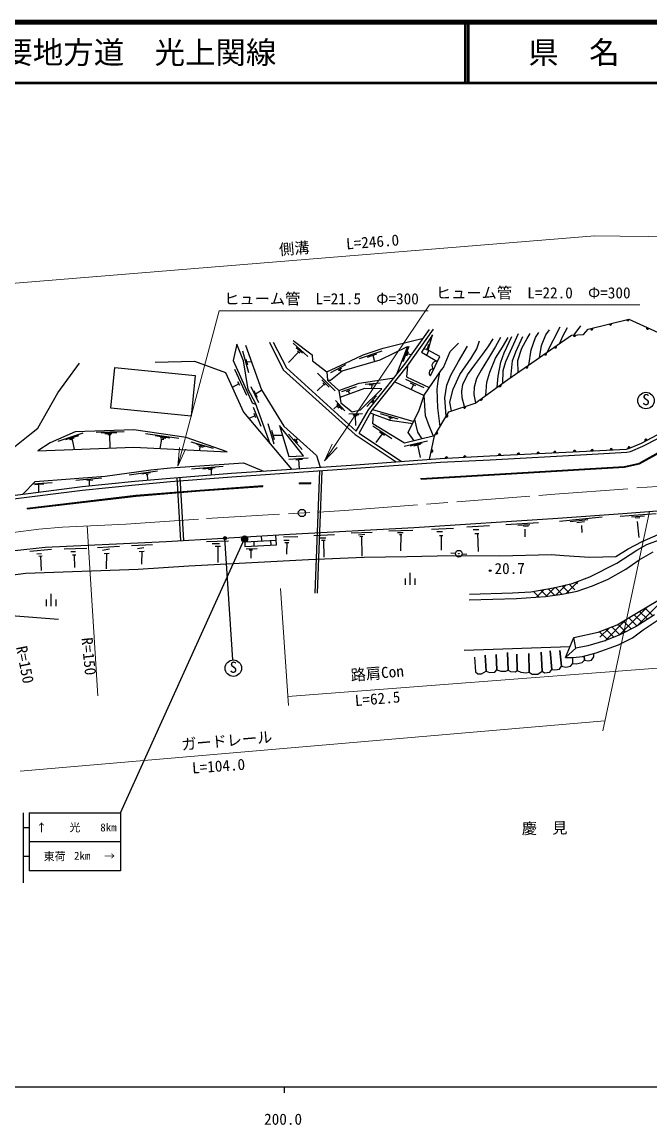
# Model space of a CAD drawing. Units: millimetres at full size, sheet at 1:1000; details may follow other scales. Extents: x -16678449 to 2543535, y -222173567 to 1714376.
# Drawn here: x 224964 to 328112, y 198715 to 380000 of the extents above; entities that cross this region are included whole.
import ezdxf
from ezdxf.enums import TextEntityAlignment as Align

# ---------------------------------------------------------------- set-up
doc = ezdxf.new("R2010")
doc.units = ezdxf.units.MM
doc.header["$LTSCALE"] = 1000
doc.linetypes.add('CHAIN', pattern=[18.5, 12, -1.5, 3.5, -1.5])
for name, color, linetype, lineweight in [('M-BGD', 7, 'Continuous', 25), ('M-BGD-EXST', 7, 'Continuous', 25), ('M-BMK', 2, 'CHAIN', 13), ('M-BMK-SRVR', 3, 'Continuous', 25), ('M-STR-HTXT', 7, 'Continuous', 13), ('M-STR-STRC', 7, 'Continuous', 25), ('M-TTL', 2, 'Continuous', 140), ('M-TTL-BAND', 7, 'Continuous', 25), ('M-TTL-LINE', 7, 'Continuous', 50)]:
    doc.layers.add(name, color=color, linetype=linetype, lineweight=lineweight)
doc.layers.add('M-BMK-HTXT', color=7, linetype='Continuous')
doc.layers.add('M-TTL-TXT', color=7, linetype='Continuous')
doc.styles.add('ＭＳ ゴシック', font='')
doc.styles.get('ＭＳ ゴシック').set_extended_font_data('MS Gothic')

# ---------------------------------------------------------------- blocks, each defined once
blk = doc.blocks.new('open_arrow')
at = {"color": 0, "linetype": 'Continuous', "lineweight": -2}
blk.add_lwpolyline([(7.5, 1.25), (0, 0), (7.5, -1.25)], dxfattribs=at)

msp = doc.modelspace()

# ---------------------------------------------------------------- hatches: boundary and pattern name
at = {"layer": 'M-BGD'}
for points in [[(321418, 330379, 0.4608), (321670, 330200, 0.4608), (321808, 330477)], [(324266, 331093, 0.4608), (324518, 330913, 0.4608), (324655, 331190)], [(315529, 328561, 0.4608), (315741, 328336, 0.4608), (315930, 328581)], [(318345, 329609, 0.4608), (318597, 329430, 0.4608), (318734, 329707)], [(327569, 329835, 0.4608), (327652, 329537, 0.4608), (327933, 329665)], [(312402, 326554, 0.4608), (312701, 326478, 0.4608), (312730, 326785)], [(310763, 325402, 0.4608), (311063, 325325, 0.4608), (311092, 325633)], [(307683, 323266, 0.4608), (307982, 323186, 0.4608), (308014, 323493)], [(303288, 320190, 0.4608), (303589, 320118, 0.4608), (303613, 320426)], [(300208, 317951, 0.4608), (300509, 317879, 0.4608), (300533, 318187)], [(294588, 315120, 0.4608), (294893, 315173, 0.4608), (294793, 315465)], [(297449, 316721, 0.4608), (297713, 316561, 0.4608), (297830, 316847)], [(292925, 312313, 0.4608), (293230, 312366, 0.4608), (293130, 312658)], [(324878, 310019, 0.4608), (324606, 310166, 0.4608), (324503, 309874)], [(327658, 311297, 0.4608), (327371, 311412, 0.4608), (327302, 311111)], [(292168, 309336, 0.4608), (292439, 309484, 0.4608), (292250, 309729)], [(294882, 308304, 0.4608), (294669, 308527, 0.4608), (294481, 308282)], [(297908, 308469, 0.4608), (297695, 308693, 0.4608), (297507, 308447)], [(303615, 308769, 0.4608), (303403, 308994, 0.4608), (303214, 308750)], [(306716, 308918, 0.4608), (306504, 309143, 0.4608), (306315, 308899)], [(309963, 309074, 0.4608), (309751, 309299, 0.4608), (309562, 309055)], [(312699, 309206, 0.4608), (312487, 309431, 0.4608), (312298, 309187)], [(315948, 309362, 0.4608), (315736, 309587, 0.4608), (315546, 309343)], [(318820, 309504, 0.4608), (318608, 309728, 0.4608), (318419, 309483)], [(321954, 309664, 0.4608), (321741, 309889, 0.4608), (321553, 309644)], [(296764, 292611, 0.41421), (296717, 292663, 0.41421)]]:
    msp.add_hatch(color=256, dxfattribs=at).paths.add_polyline_path(points)
at = {"layer": 'M-BGD-EXST'}
msp.add_hatch(color=256, dxfattribs=at).paths.add_polyline_path([(258535, 295164, 0.41421), (258285, 295414, 0.41421), (258035, 295164, 1)])
at = {"layer": 'M-STR-STRC'}
msp.add_hatch(color=256, dxfattribs=at).paths.add_polyline_path([(261019, 295036, 1), (262019, 295036, 0.41421), (261519, 295536, 0.41421)])

# ---------------------------------------------------------------- linework, layer by layer
at = {"layer": 'M-BGD'}
for p, q in [((315691, 328569), (316771, 330048)), ((311222, 325725), (313363, 329930)), ((269509, 327207), (271925, 325044)), ((269971, 326528), (271011, 325606)), ((287560, 324218), (288549, 326710)), ((291514, 326044), (291808, 327035)), ((261151, 325978), (262167, 322404)), ((261734, 324608), (261978, 323655)), ((270415, 325774), (268721, 324038)), ((270214, 325933), (270617, 325614)), ((280415, 324709), (284124, 325947)), ((281729, 324928), (283255, 325486)), ((282587, 325242), (282889, 324209)), ((288178, 325141), (288425, 325845)), ((288302, 325493), (288966, 325308)), ((290868, 326227), (291478, 326294)), ((291487, 325225), (291806, 325994)), ((259855, 322949), (261812, 318654)), ((261856, 324132), (262602, 324226)), ((275706, 322404), (278146, 323710)), ((276869, 322782), (277451, 323121)), ((277043, 322721), (277300, 322895)), ((277172, 322808), (277391, 322527)), ((260376, 320939), (260660, 320297)), ((273480, 322314), (276395, 319360)), ((274218, 321168), (275422, 319999)), ((287981, 321318), (290979, 319924)), ((260551, 320545), (259501, 319946)), ((262520, 320120), (263794, 317470)), ((263046, 319435), (263563, 318369)), ((263304, 318902), (264297, 319516)), ((274572, 320485), (273429, 319367)), ((274368, 320679), (274776, 320291)), ((277479, 319266), (279904, 320086)), ((278254, 319293), (278853, 319496)), ((278554, 319395), (278744, 318869)), ((281354, 320500), (283779, 320703)), ((281990, 320362), (282811, 320435)), ((282401, 320399), (282380, 319736)), ((286209, 320869), (291006, 318622)), ((288703, 320682), (289584, 320266)), ((289265, 320417), (288889, 319614)), ((276457, 317773), (278015, 316121)), ((281586, 316812), (283202, 318571)), ((282399, 317425), (282787, 317849)), ((282593, 317637), (282829, 317447)), ((264228, 313512), (262982, 316647)), ((263393, 314924), (263070, 315643)), ((276692, 316886), (276205, 316407)), ((276600, 316978), (277022, 316556)), ((276654, 317243), (277552, 316298)), ((278648, 315627), (280898, 315655)), ((279287, 315468), (280287, 315461)), ((282548, 316301), (289301, 314362)), ((283809, 315640), (286686, 314792)), ((263232, 315283), (262209, 314857)), ((266367, 310625), (265392, 313937)), ((279417, 315329), (280012, 315325)), ((279714, 315327), (279739, 313687)), ((282565, 313645), (285685, 311562)), ((285140, 315069), (285775, 314899)), ((285480, 314978), (285339, 314588)), ((230889, 311135), (234976, 312466)), ((232180, 311403), (234307, 312033)), ((237115, 312584), (241762, 312686)), ((237950, 312474), (240541, 312529)), ((238587, 312355), (239722, 312363)), ((239076, 312182), (239564, 312182)), ((239320, 312182), (239404, 309957)), ((245235, 312363), (250701, 311584)), ((246810, 312017), (249259, 311679)), ((266439, 311347), (265969, 312863)), ((266204, 312105), (267731, 312103)), ((268734, 312274), (270981, 309730)), ((280343, 312403), (287272, 307775)), ((284124, 312336), (283069, 310867)), ((283677, 312623), (284515, 312084)), ((232787, 311364), (233519, 311647)), ((233078, 311340), (233291, 311442)), ((233185, 311391), (233527, 309734)), ((247861, 311436), (247621, 309896)), ((247653, 311726), (248590, 311623)), ((247763, 311442), (248236, 311411)), ((252696, 310984), (256359, 309960)), ((253635, 310597), (255054, 310218)), ((254008, 310311), (254696, 310139)), ((254168, 310271), (254135, 309580)), ((269645, 311516), (270223, 310839)), ((269934, 311178), (270250, 311527)), ((287740, 310297), (291549, 311152)), ((288747, 310322), (290701, 310833)), ((289300, 310322), (290399, 310624)), ((289937, 310496), (290377, 308404)), ((268807, 308176), (271966, 308366)), ((252821, 306547), (257991, 306990)), ((254647, 306545), (256697, 306775)), ((255567, 306468), (256225, 306564)), ((256032, 306536), (256033, 305571)), ((269926, 308041), (271045, 308140)), ((270383, 308082), (270484, 306596)), ((233777, 304723), (238057, 305076)), ((235601, 304682), (236578, 304781)), ((235966, 304719), (235979, 303761)), ((242582, 305599), (247204, 306239)), ((244658, 305725), (246048, 305942)), ((245335, 305653), (245660, 305698)), ((245498, 305676), (245582, 304710)), ((250401, 305122), (250969, 294762)), ((250899, 305161), (251468, 294789)), ((273804, 306241), (273035, 286152)), ((274201, 306269), (273435, 286136)), ((226711, 304072), (229934, 304302)), ((227057, 303966), (228529, 304078)), ((227681, 304013), (227689, 302732)), ((323223, 298776), (329124, 299229)), ((304423, 297427), (309812, 297717)), ((306405, 297311), (308365, 297404)), ((313243, 297965), (320262, 298690)), ((315014, 297908), (317926, 298219)), ((316107, 297767), (317360, 297908)), ((325088, 298696), (327246, 298843)), ((325741, 298483), (326460, 298537)), ((326007, 297924), (326287, 295275)), ((264360, 294733), (264312, 295530)), ((272888, 295605), (276273, 295754)), ((279017, 296033), (282466, 296173)), ((280251, 295691), (281258, 295796)), ((285198, 296383), (289158, 296494)), ((286633, 296086), (287586, 296098)), ((286992, 295764), (287339, 295764)), ((287165, 295764), (287116, 293092)), ((292221, 296643), (295835, 296828)), ((293104, 296260), (294017, 296275)), ((293550, 295583), (294078, 295594)), ((293814, 295589), (293797, 293219)), ((298035, 297005), (301737, 297249)), ((299068, 296582), (300004, 296566)), ((299361, 295923), (299988, 295940)), ((299759, 295934), (299895, 292994)), ((307319, 297158), (308152, 297178)), ((307577, 296665), (307549, 295403)), ((316852, 297249), (316899, 296119)), ((237369, 293620), (240977, 293844)), ((242967, 293974), (246380, 294114)), ((255287, 294593), (258879, 294708)), ((256197, 294294), (257422, 294271)), ((256709, 293851), (257589, 293833)), ((257149, 293842), (257107, 291188)), ((261535, 294580), (266709, 294859)), ((263025, 294661), (263062, 293872)), ((265792, 294810), (265830, 294003)), ((267886, 295362), (270292, 295446)), ((267989, 294859), (268865, 294859)), ((268119, 294449), (268772, 294440)), ((268445, 294444), (268417, 292511)), ((273923, 295213), (274893, 295241)), ((274138, 294831), (274781, 294840)), ((274460, 294836), (274529, 292054)), ((280479, 295455), (280952, 295481)), ((280715, 295468), (280787, 292189)), ((226249, 293052), (229792, 293353)), ((227372, 292605), (228148, 292632)), ((227692, 292194), (228276, 292240)), ((227984, 292217), (228084, 289876)), ((231902, 293387), (235604, 293527)), ((232984, 292987), (233730, 292968)), ((233226, 292427), (233804, 292427)), ((233515, 292427), (233571, 290321)), ((238199, 293219), (239346, 293387)), ((238432, 292660), (239253, 292707)), ((238842, 292684), (238796, 290135)), ((243909, 293471), (244981, 293648)), ((244216, 292968), (245018, 293052)), ((244617, 293010), (244561, 290880)), ((261757, 293387), (263603, 293480)), ((262288, 293228), (262838, 293237)), ((262563, 293233), (262521, 291858)), ((296165, 292646), (295416, 292691)), ((297263, 292581), (298012, 292536)), ((287949, 287479), (287949, 288524)), ((288749, 287479), (288749, 289471)), ((289549, 287479), (289549, 288524)), ((310762, 286721), (309496, 285455)), ((310178, 286620), (311205, 285593)), ((312486, 287030), (311019, 285564)), ((311385, 286828), (312427, 285785)), ((312575, 287052), (313649, 285977)), ((314349, 287479), (312698, 285828)), ((313714, 287326), (314848, 286193)), ((316397, 288113), (314395, 286111)), ((314854, 287601), (315772, 286683)), ((315930, 287939), (316214, 287655)), ((228971, 284014), (228971, 285059)), ((229771, 284014), (229771, 286007)), ((230571, 284014), (230571, 285059)), ((309022, 286362), (309902, 285482)), ((309055, 286427), (309024, 286397)), ((330416, 285161), (326009, 280754)), ((327731, 283891), (323077, 279236)), ((326415, 283111), (327698, 281828)), ((327303, 283637), (328563, 282377)), ((324284, 281857), (320680, 278254)), ((322851, 281018), (324116, 279753)), ((323743, 281541), (325048, 280235)), ((324635, 282063), (325969, 280729)), ((325527, 282585), (326834, 281278)), ((319835, 279792), (321174, 278452)), ((321446, 280434), (319908, 278895)), ((320846, 280195), (322176, 278865)), ((321857, 280598), (323177, 279278)), ((297584, 276766), (315024, 277384)), ((315940, 277063), (315622, 278819)), ((320075, 278137), (320118, 278095))]:
    msp.add_line(p, q, dxfattribs=at)
for points in [[(291910, 308110), (292721, 311968), (295073, 315938), (299405, 317367), (304774, 321270), (309450, 324479), (315235, 328547), (317210, 328642), (317985, 329519), (324655, 331190), (329466, 328952), (331204, 325616), (330932, 325080), (339534, 319096)], [(279844, 312774), (281894, 316285), (284731, 319808), (287873, 323775), (291915, 329446)], [(280343, 312403), (282306, 316000), (285122, 319496), (288273, 323474), (292564, 329494)], [(292045, 321854), (293570, 325007), (291683, 326063), (292408, 328597), (290566, 325761), (293194, 324230)], [(303581, 328143), (302753, 326669), (301610, 324748), (300369, 322807), (299635, 321416), (299248, 319981), (299181, 318794), (299458, 317405)], [(301147, 318634), (301315, 320830), (301795, 322443), (302769, 324777), (303893, 326566), (304810, 328130)], [(302996, 319977), (303166, 321799), (303621, 324100), (304166, 325617), (305432, 328302)], [(306470, 328772), (304393, 324124), (303938, 322685), (303906, 320639)], [(305249, 321596), (305535, 324333), (306082, 325776), (307241, 328320)], [(306443, 322415), (306396, 324384), (307057, 326374), (307930, 327984), (308450, 328798)], [(308201, 323621), (308626, 326098), (309314, 328177), (309835, 328982)], [(309948, 324829), (310288, 326844), (310989, 328571), (311587, 329392)], [(313311, 327194), (313778, 328389), (314581, 329791)], [(265696, 310697), (263292, 317333), (262127, 319610), (261351, 324303), (260272, 327030), (259656, 324380), (262785, 317418), (263363, 317137)], [(261651, 326878), (264283, 319538), (267956, 313598), (273334, 308743), (273949, 306833)], [(265597, 327356), (267885, 322839), (279699, 312231), (286441, 307715)], [(266205, 327382), (268380, 323150), (279844, 312774)], [(269485, 327678), (272608, 325316), (272665, 324328), (275042, 322496), (275135, 321114), (276985, 319454), (277309, 317398), (279175, 315953), (280589, 316234), (284041, 319685), (281236, 319771), (277167, 318299)], [(275042, 322496), (278903, 324328), (281014, 325279), (284306, 326383), (289081, 327603), (290900, 328022)], [(275135, 321114), (275627, 321150), (277552, 322652), (283789, 324472), (288270, 326690), (286449, 321977)], [(289386, 311181), (288401, 312540), (290201, 316184), (291029, 318690), (293852, 322827), (294174, 323229), (295268, 325844), (296658, 327236)], [(291451, 326199), (291478, 326294), (291507, 326410)], [(294638, 315204), (294400, 318241), (294742, 320319), (295427, 321977), (296652, 324205), (298144, 326743)], [(295507, 316081), (295230, 317518), (295803, 319668), (296904, 322061), (298741, 324762), (299673, 326279), (300123, 327581)], [(297672, 316795), (297273, 318243), (297206, 319340), (297397, 320422), (298158, 321991), (299360, 323666), (300672, 325432), (301646, 326756), (302382, 327944)], [(190340, 312927), (197953, 308329), (206080, 305919), (213383, 305587), (216617, 304618), (218122, 305033), (220536, 307019), (222960, 309598), (226244, 312193), (227533, 313243), (230852, 319074), (234421, 323935)], [(246803, 324119), (253275, 324256), (258384, 322394), (261365, 315864), (269208, 306509)], [(288273, 323474), (288097, 321660), (291866, 319917)], [(276985, 319454), (280319, 320666), (286099, 321536)], [(293652, 313540), (293281, 316569), (293165, 319641), (293312, 320957), (293605, 322465)], [(292552, 311928), (291817, 313612), (291267, 315275), (291006, 318622)], [(282180, 315769), (282700, 315546), (285383, 314572), (289134, 314022)], [(292721, 311968), (287782, 310803), (282595, 313967), (282700, 315546)], [(290706, 311493), (290009, 312594), (289707, 313740), (289488, 314740)], [(222595, 302082), (234822, 303643), (243474, 304527), (249292, 305033), (259386, 305838), (279029, 307180), (293652, 308236), (301793, 308681), (317687, 309446), (324266, 309783), (324740, 309966), (326705, 310798), (329314, 312164)], [(222676, 301508), (234888, 303066), (243528, 303949), (249340, 304455), (259429, 305259), (279070, 306601), (293685, 307657), (301852, 308018), (317709, 308937), (324313, 309309), (324902, 309405), (326953, 310273), (329603, 311660)], [(225063, 302397), (227094, 304461), (238594, 305344), (246112, 306373), (249328, 306731), (261352, 307571), (264646, 306197)], [(223782, 293163), (228755, 293668), (248629, 294634), (258012, 295148), (268964, 295812), (289362, 296930), (312980, 298459), (323653, 299236), (332851, 299927)], [(220849, 288784), (225585, 289388), (244021, 290069), (252347, 290594), (272017, 291657), (281182, 292024), (288149, 292132), (295639, 292303), (303431, 292262), (311919, 292489), (313983, 292289), (318218, 292029), (322532, 292150), (324515, 293391), (326811, 294619), (329444, 295743)], [(261508, 295360), (261563, 293801), (266758, 294047), (266659, 295672)], [(298445, 285939), (305556, 286162), (308530, 286337), (312290, 286983), (315336, 287717), (318259, 288807), (322665, 291040), (325957, 293186), (327620, 294098), (329966, 295020)], [(298391, 285011), (306182, 285233), (310945, 285552), (313667, 285980), (316165, 286429), (318677, 287313), (321230, 288442), (324166, 290071), (326361, 291613), (328669, 292902)], [(314252, 275529), (315622, 278819), (319601, 279699), (322717, 280940), (325647, 282655), (327959, 284026), (330074, 285299)], [(208628, 282353), (211615, 282708), (216261, 282762), (223189, 282436), (230960, 281839)], [(328842, 282554), (325824, 280637), (323265, 279314), (320722, 278265), (317884, 277464), (315940, 277063), (314252, 275529), (315524, 275537), (317058, 275701), (319253, 276336), (322943, 277611), (325236, 278757), (327004, 280104), (329812, 281987)], [(299308, 275601), (299440, 273178), (299856, 272860), (300467, 272878), (301183, 273285), (301059, 275946), (301183, 273285), (301758, 273099), (302617, 273125), (302962, 273550), (302829, 276035), (302962, 273550), (303599, 273320), (304457, 273293), (304846, 273488), (304713, 276388), (304846, 273488), (305218, 273267), (306032, 273214), (306288, 273435), (306226, 276105), (306288, 273435), (306900, 273152), (307757, 273032), (308264, 273129), (308198, 276187), (308264, 273129), (308750, 272788), (309696, 272799), (310394, 273328), (310247, 276423), (310394, 273328), (310796, 273021), (311660, 273126), (312016, 273561), (311746, 276669), (312016, 273561), (312466, 273515), (313269, 273653), (313573, 274142), (313287, 276715), (313573, 274142), (314302, 273976), (315059, 274142), (315455, 274566), (315450, 275536)], [(315455, 274566), (316005, 274525), (316975, 274718), (317339, 275091), (317293, 275769), (317339, 275091), (317966, 275010), (318511, 275108), (318897, 275661), (318893, 276232)]]:
    msp.add_lwpolyline(points, dxfattribs=at)
for points in [[(239537, 316534), (240193, 323202), (253406, 321901), (252750, 315234)], [(267266, 313664), (268771, 308606), (271217, 308700)], [(227563, 309509), (243325, 310105), (258635, 309362), (251937, 311725), (243327, 312983), (233677, 312640), (229553, 310811)]]:
    msp.add_lwpolyline(points, close=True, dxfattribs=at)
for centre, radius in [((296714, 292614), 550), ((296714, 292614), 50), ((301870, 289826), 150)]:
    msp.add_circle(centre, radius, dxfattribs=at)
for centre, radius, start, end in [((321621, 330397), 203, 185.10129, 23.02468), ((324468, 331111), 203, 185.10129, 23.02468), ((315731, 328539), 203, 173.79075, 11.71414), ((318547, 329627), 203, 185.10129, 23.02468), ((327737, 329721), 203, 146.08757, 344.01096), ((312584, 326644), 203, 206.15726, 44.08064), ((310946, 325492), 203, 206.15726, 44.08064), ((292437, 322323), 611, 78.22414, 230.16654), ((293047, 323494), 751, 78.6498, 229.74085), ((307867, 323353), 203, 205.49364, 43.41702), ((303469, 320282), 203, 207.05371, 44.97709), ((300389, 318043), 203, 207.05371, 44.97709), ((294718, 315277), 203, 230.39231, 68.31569), ((297649, 316754), 203, 189.29477, 27.21816), ((293055, 312470), 203, 230.39231, 68.31569), ((324679, 309976), 203, 12.1899, 210.11329), ((327466, 311232), 203, 18.67133, 216.59472), ((292240, 309526), 203, 249.16151, 87.0849), ((294680, 308324), 203, 354.16723, 192.09061), ((297706, 308490), 203, 354.16723, 192.09061), ((303413, 308791), 203, 353.7916, 191.71499), ((306514, 308940), 203, 353.7916, 191.71499), ((309761, 309096), 203, 353.7916, 191.71499), ((312497, 309228), 203, 353.7916, 191.71499), ((315745, 309384), 203, 353.7916, 191.71499), ((318618, 309525), 203, 353.96899, 191.89238), ((321752, 309686), 203, 353.96899, 191.89238)]:
    msp.add_arc(centre, radius, start, end, dxfattribs=at)
at = {"layer": 'M-BGD-EXST'}
msp.add_line((259593, 275146), (258285, 295164), dxfattribs=at)
for centre, radius in [((327463, 317789), 1350), ((258285, 295164), 250), ((259675, 273798), 1350)]:
    msp.add_circle(centre, radius, dxfattribs=at)
at = {"layer": 'M-BMK'}
msp.add_lwpolyline([(223523, 296114), (227735, 296640), (231595, 296971), (241994, 297493), (255249, 298385), (277959, 299709), (312491, 302371), (329344, 303682), (344099, 304681), (351264, 305318), (356909, 305637), (366398, 305836), (376784, 305719), (383204, 305370), (390072, 304798), (399894, 303628), (408883, 302068), (418128, 300071), (427426, 297687), (478448, 285219)], dxfattribs=at)
at = {"layer": 'M-BMK-SRVR'}
msp.add_circle((270941, 299300), 600, dxfattribs=at)
at = {"layer": 'M-STR-HTXT'}
for p, q in [((320355, 263510), (328035, 299566)), ((235644, 297174), (237413, 269225)), ((268733, 267678), (267428, 286865)), ((268634, 269131), (330025, 273869)), ((320707, 265161), (224666, 256883))]:
    msp.add_line(p, q, dxfattribs=at)
for points in [[(457407, 343235), (323239, 344833), (319083, 344834), (208372, 335815)], [(250565, 307016), (257320, 332554), (291672, 332554)], [(274626, 307861), (291918, 333526), (326461, 333526)]]:
    msp.add_lwpolyline(points, dxfattribs=at)
at = {"layer": 'M-STR-STRC'}
for p, q in [((290511, 304838), (290502, 304987)), ((264517, 303650), (264506, 303800)), ((270541, 304269), (272390, 304313)), ((270544, 304119), (270541, 304269)), ((270544, 304119), (272393, 304163)), ((272393, 304163), (272390, 304313)), ((225787, 300110), (225805, 299962)), ((241155, 249994), (261519, 295036)), ((225155, 249994), (225155, 238494)), ((226155, 249994), (241155, 249994)), ((226155, 249994), (226155, 240494)), ((241155, 249994), (241155, 240494)), ((225155, 247619), (226155, 247619)), ((241155, 245244), (226155, 245244)), ((225155, 242869), (226155, 242869)), ((241155, 240494), (226155, 240494))]:
    msp.add_line(p, q, dxfattribs=at)
for points in [[(290502, 304987), (323905, 306972), (326368, 307500), (334348, 311972)], [(290511, 304838), (323925, 306823), (326422, 307358), (334422, 311841)], [(225787, 300110), (243676, 302227), (254178, 303082), (264506, 303800)], [(225805, 299962), (243691, 302078), (254189, 302932), (264517, 303650)]]:
    msp.add_lwpolyline(points, dxfattribs=at)
msp.add_circle((261519, 295036), 500, dxfattribs=at)
at = {"layer": 'M-TTL'}
msp.add_line((680000, 380000), (40000, 380000), dxfattribs=at)
at = {"layer": 'M-TTL-BAND'}
for p, q in [((40000, 205000), (579000, 205000)), ((268000, 205000), (268000, 204000))]:
    msp.add_line(p, q, dxfattribs=at)
at = {"layer": 'M-TTL-LINE'}
for p, q in [((297750, 380000), (297750, 370000)), ((298250, 380000), (298250, 370000)), ((40000, 370000), (680000, 370000))]:
    msp.add_line(p, q, dxfattribs=at)

# ---------------------------------------------------------------- block references
at = {"layer": 'M-STR-HTXT', "xscale": 400, "yscale": 400}
for p, rotation in [((250565, 307016), 75.2), ((274626, 307861), 56)]:
    msp.add_blockref('open_arrow', p, dxfattribs=dict(at, rotation=rotation))

# ---------------------------------------------------------------- texts
at = {"layer": 'M-BGD', "style": 'ＭＳ ゴシック'}
msp.add_text('20.7', height=1833, rotation=0.526, dxfattribs=at).set_placement((302591, 288698), align=Align.BOTTOM_LEFT)
at = {"layer": 'M-BGD-EXST', "style": 'ＭＳ ゴシック'}
for p in [(326808, 316497), (259020, 272506)]:
    msp.add_text('S', height=1833, rotation=358.508, dxfattribs=at).set_placement(p, align=Align.BOTTOM_LEFT)
at = {"layer": 'M-BMK-HTXT', "style": 'ＭＳ ゴシック'}
msp.add_text('慶\u3000見', height=1833, rotation=1.046, dxfattribs=at).set_placement((307079, 245961), align=Align.BOTTOM_LEFT)
at = {"layer": 'M-STR-HTXT', "style": 'ＭＳ ゴシック'}
for s, rotation, p in [('L=246.0', 4.431, (278305, 342072)), ('側溝', 4.522, (267298, 341130)), ('R=150', 280.901, (223423, 277154)), ('R=150', 275.681, (234168, 278695)), ('路肩Con', 4.787, (279078, 271158)), ('L=62.5', 4.871, (279759, 267006)), ('ガードレール', 5.021, (251253, 259768)), ('L=104.0', 4.208, (252998, 255920))]:
    msp.add_text(s, height=1833, rotation=rotation, dxfattribs=at).set_placement(p, align=Align.BOTTOM_LEFT)
for s, p in [('ヒューム管\u3000L=21.5\u3000Φ=300', (258172, 333054)), ('ヒューム管\u3000L=22.0\u3000Φ=300', (292961, 334026))]:
    msp.add_text(s, height=1833, dxfattribs=at).set_placement(p, align=Align.BOTTOM_LEFT)
at = {"layer": 'M-STR-STRC', "style": 'ＭＳ ゴシック'}
for s, p in [('↑', (228155, 247619)), ('光', (233655, 247619)), ('8km', (239155, 247619)), ('東荷', (230324, 242869)), ('2km', (234838, 242958)), ('→', (239334, 242909))]:
    msp.add_text(s, height=1320, dxfattribs=at).set_placement(p, align=Align.MIDDLE_CENTER)
at = {"layer": 'M-TTL-BAND', "style": 'ＭＳ ゴシック'}
msp.add_text('200.0', height=1833, dxfattribs=at).set_placement((267844, 198195), align=Align.BOTTOM_CENTER)
at = {"layer": 'M-TTL-TXT', "style": 'ＭＳ ゴシック'}
msp.add_text('主要地方道\u3000光上関線', height=3666, dxfattribs=at).set_placement((216734, 375000), align=Align.MIDDLE_LEFT)
msp.add_text('県\u3000名', height=3666, dxfattribs=at).set_placement((315625, 375000), align=Align.MIDDLE_CENTER)

doc.saveas('drawing.dxf')
